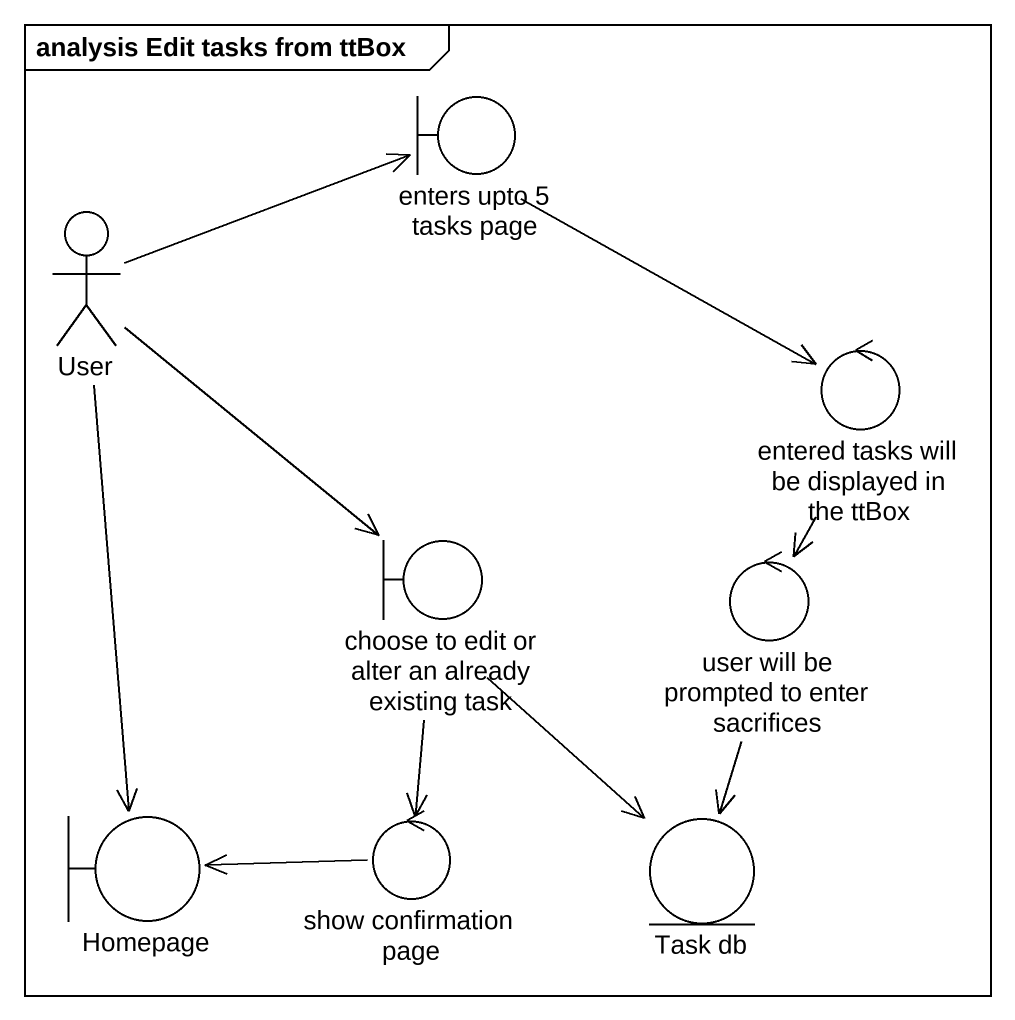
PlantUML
@startuml
mainframe analysis Edit tasks from ttBox
boundary "enters upto 5 tasks page" as enters_upto_5_tasks_page
actor User
control "entered tasks will be displayed in the ttBox" as entered_tasks_will_be
boundary "choose to edit or alter an already existing task" as choose_to_edit_or_alter_an
control "user will be prompted to enter sacrifices" as user_will_be_prompted_to
boundary Homepage
control "show confirmation page" as show_confirmation_page
entity "Task db" as Task_db
enters_upto_5_tasks_page --> entered_tasks_will_be
User -right-> enters_upto_5_tasks_page
User --> choose_to_edit_or_alter_an
User --> Homepage
entered_tasks_will_be --> user_will_be_prompted_to
choose_to_edit_or_alter_an --> show_confirmation_page
choose_to_edit_or_alter_an --> Task_db
user_will_be_prompted_to --> Task_db
show_confirmation_page -left-> Homepage
@enduml
